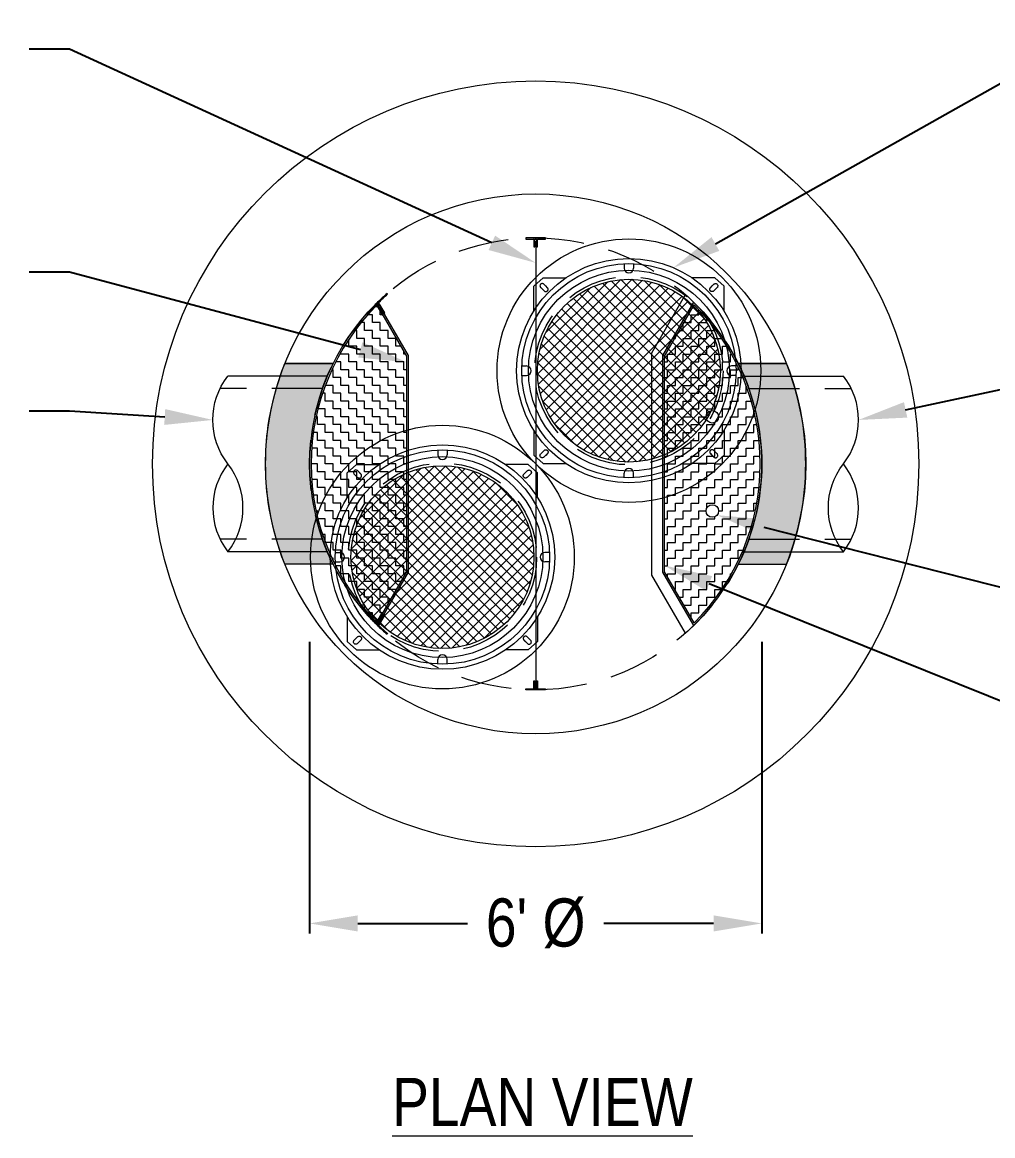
# Model space of a CAD drawing. Extents: x 0 to 216, y -5 to 280.
# Drawn here: x 82.7 to 130.6, y 174.2 to 229.2 of the extents above; entities that cross this region are included whole.
import ezdxf
from ezdxf import colors
from ezdxf.entities.mleader import LeaderData, LeaderLine
from ezdxf.math import Vec2, Vec3

# ---------------------------------------------------------------- set-up
doc = ezdxf.new("R2010")
doc.units = 0
doc.header["$LTSCALE"] = 10
doc.header["$MEASUREMENT"] = 0
doc.header["$PDMODE"] = 35
doc.linetypes.add('HIDDEN', pattern=[0.375, 0.25, -0.125])
doc.layers.get('Defpoints').update_dxf_attribs({"linetype": 'CONTINUOUS'})
for name, color, linetype, lineweight in [('CADdetails-1-ANNO', 41, 'CONTINUOUS', 5), ('CADdetails-2-HATCH', 8, 'CONTINUOUS', 5), ('CADdetails-3-FINE', 11, 'CONTINUOUS', 5), ('CADdetails-3-HIDDEN', 11, 'HIDDEN', 5), ('CADdetails-4-LIGHT', 3, 'CONTINUOUS', 13), ('CADdetails-5-MEDIUM', 4, 'CONTINUOUS', 18)]:
    doc.layers.add(name, color=color, linetype=linetype, lineweight=lineweight)
doc.styles.add('CADdetails-DIMENSIONS', font='ARIALN.TTF', dxfattribs={"height": 2.38})
doc.styles.add('CADdetails-NOTES', font='ARIALN.TTF', dxfattribs={"height": 2.38})
doc.dimstyles.new('CADdetails-DIM', dxfattribs={"dimtxt": 2.38, "dimasz": 2.38, "dimexe": 0.5, "dimexo": 1.5, "dimgap": 1, "dimtad": 1, "dimzin": 0, "dimdsep": 46, "dimtxsty": 'CADdetails-DIMENSIONS', "dimcen": 1, "dimclrd": 256, "dimclre": 256, "dimclrt": 256, "dimadec": 0, "dimazin": 0, "dimtfac": 1, "dimtofl": 0, "dimtmove": 0, "dimatfit": 3, "dimfxl": 1, "dimtolj": 1, "dimtzin": 0, "dimarcsym": 0})

# ---------------------------------------------------------------- blocks, each defined once
blk = doc.blocks.new('*D4')
at = {"layer": 'CADdetails-1-ANNO', "lineweight": -2, "transparency": 16777216}
for p, q in [((96.83630426285299, 198.6234232976586), (96.83630426285299, 184.213920681849)), ((119.1636957371476, 198.6234232976594), (119.1636957371476, 184.213920681849)), ((99.21630426285299, 184.713920681849), (104.6362346521149, 184.713920681849)), ((116.7836957371476, 184.713920681849), (111.3637653478857, 184.713920681849))]:
    blk.add_line(p, q, dxfattribs=at)
at = {"layer": 'CADdetails-1-ANNO', "transparency": 16777216}
for points in [[(99.21630426285299, 185.1105873485157), (99.21630426285299, 184.3172540151823), (96.83630426285299, 184.713920681849)], [(116.7836957371476, 185.1105873485157), (116.7836957371476, 184.3172540151823), (119.1636957371476, 184.713920681849)]]:
    blk.add_solid(points, dxfattribs=at)
at = {"layer": 'Defpoints', "color": 0, "transparency": 16777216}
for p in [(96.83630426285299, 200.1234232976586), (119.1636957371476, 200.1234232976594), (119.1636957371476, 184.713920681849)]:
    blk.add_point(p, dxfattribs=at)
at = {"layer": 'CADdetails-1-ANNO', "transparency": 16777216, "insert": (108.0000000000003, 184.713920681849), "char_height": 2.38, "attachment_point": 5, "style": 'CADdetails-DIMENSIONS'}
blk.add_mtext("\\A1;6' %%C", dxfattribs=at)

msp = doc.modelspace()

# ---------------------------------------------------------------- hatches: boundary and pattern name
at = {"layer": 'CADdetails-2-HATCH'}
h = msp.add_hatch(dxfattribs=at)
h.set_pattern_fill('ANSI37', color=256, scale=3.101026593651794)
h.set_pattern_definition([(45, (210.3363903571172, -182.5622793277757), (-0.2740946166263755, 0.2740946166263755), []), (135, (210.3363903571172, -182.5622793277757), (-0.2740946166263755, -0.2740946166263755), [])])
edge = h.paths.add_edge_path()
edge.add_arc((112.6047895593232, 212.0205721197979), 4.515869977005424, 0, 360)
h = msp.add_hatch(dxfattribs=at)
h.set_pattern_fill('ZIGZAG', color=256, scale=3.101026593651794, angle=90)
h.set_pattern_definition([(90, (96.83630426285356, 207.4157825604748), (-0.3876283242064743, 0.3876283242064743), [0.3876283242064743, -0.3876283242064743]), (180, (96.83630426285356, 207.8034108846812), (-0.3876283242064743, -0.3876283242064741), [0.3876283242064743, -0.3876283242064743])])
h.paths.add_polyline_path([(100.1531253928921, 199.5844528028665), (100.435617119622, 200.0737428262805), (101.6428954830138, 202.0872846257124), (101.6428954830138, 212.7442804952372), (100.4634401498796, 214.7871570574837, 0.001481579942216946), (100.435617119622, 214.757822294669), (100.1531253928921, 215.2471123180831, 0.4136328778711291)])
h = msp.add_hatch(dxfattribs=at)
h.set_pattern_fill('ZIGZAG', color=256, scale=3.101026593651794)
h.set_pattern_definition([(0, (119.1636957371464, 207.4157825604748), (0.3876283242064743, 0.3876283242064743), [0.3876283242064743, -0.3876283242064743]), (90, (119.5513240613528, 207.4157825604748), (-0.3876283242064741, 0.3876283242064743), [0.3876283242064743, -0.3876283242064743])])
h.paths.add_polyline_path([(115.8184812550712, 215.2754592545999), (114.3571045169862, 212.7442804952372), (114.3571045169862, 202.0872846257124), (115.8184812550712, 199.5561058663496, 0.4157535919608977)])
h.paths.add_polyline_path([(117.0317399540108, 209.7415525057136, -1), (116.4115346352804, 209.7415525057136, -1)], flags=16)
h.paths.add_polyline_path([(117.0317399540108, 205.0900126152359, -1), (116.4115346352804, 205.0900126152359, -1)], flags=16)
h = msp.add_hatch(color=256, dxfattribs=at)
h.dxf.hatch_style = 1
edge = h.paths.add_edge_path()
edge.add_arc((108.0000000000001, 207.4157825604748), 13.33441435270272, 158.1552425142367, 201.8447574857633, ccw=False)
edge.add_line((95.62305735097914, 212.3774251103176), (97.99948972706045, 212.3774251103176))
edge.add_arc((108.0000000000001, 207.4157825604748), 11.16369573714648, 153.612200038757, 206.387799961243)
edge.add_line((97.99948972706045, 202.4541400106319), (95.62305735097914, 202.4541400106319))
h = msp.add_hatch(color=256, dxfattribs=at)
h.dxf.hatch_style = 1
edge = h.paths.add_edge_path()
edge.add_arc((107.9999999999999, 207.4157825604748), 13.33441435270272, 338.1552425142367, 381.8447574857633)
edge.add_line((120.3769426490209, 212.3774251103176), (118.0005102729396, 212.3774251103176))
edge.add_arc((107.9999999999999, 207.4157825604748), 11.16369573714648, -26.387799961242877, 26.38779996124299, ccw=False)
edge.add_line((118.0005102729396, 202.4541400106319), (120.3769426490209, 202.4541400106319))
h = msp.add_hatch(dxfattribs=at)
h.set_pattern_fill('ANSI37', color=256, scale=3.101026593651794)
h.set_pattern_definition([(45, (201.126811238471, -191.7718584464219), (-0.2740946166263755, 0.2740946166263755), []), (135, (201.126811238471, -191.7718584464219), (-0.2740946166263755, -0.2740946166263755), [])])
edge = h.paths.add_edge_path()
edge.add_arc((103.3952104406769, 202.8109930011516), 4.515869977005424, 0, 360)
at = {"layer": 'CADdetails-3-FINE'}
h = msp.add_hatch(color=256, dxfattribs=at)
h.dxf.hatch_style = 1
h.paths.add_polyline_path([(107.9030929189483, 218.5213340489902), (107.9030929189483, 218.1337057247838), (107.9612371675794, 218.1337057247838), (107.9612371675794, 218.5213340489902), (108.0387628324207, 218.5213340489902), (108.0387628324207, 218.1337057247838), (108.0969070810517, 218.1337057247838), (108.0969070810517, 218.5213340489902), (108.484535405258, 218.5213340489902), (108.484535405258, 218.5794782976212), (107.5154645947418, 218.5794782976212), (107.5154645947418, 218.5213340489902)])
h = msp.add_hatch(color=256, dxfattribs=at)
h.dxf.hatch_style = 1
h.paths.add_polyline_path([(107.9030929189483, 196.3102310719593), (107.9030929189483, 196.6978593961658), (107.9612371675794, 196.6978593961658), (107.9612371675794, 196.3102310719593), (108.0387628324207, 196.3102310719593), (108.0387628324207, 196.6978593961658), (108.0969070810517, 196.6978593961658), (108.0969070810517, 196.3102310719593), (108.484535405258, 196.3102310719593), (108.484535405258, 196.2520868233283), (107.5154645947418, 196.2520868233283), (107.5154645947418, 196.3102310719593)])

# ---------------------------------------------------------------- linework, layer by layer
for p, q in [((100.6854850842873, 215.7980259166694), (100.6657349207131, 215.8322342034378)), ((100.6854850842873, 215.7980259166694), (100.6657349207131, 215.8322342034378)), ((100.1330574621265, 215.2818709937718), (100.435617119622, 214.757822294669)), ((100.1330574621265, 215.2818709937718), (100.435617119622, 214.757822294669)), ((100.4634401498796, 214.7871570574837), (100.1414263869905, 215.3449012555439)), ((100.4634401498796, 214.7871570574837), (100.1414263869905, 215.3449012555439)), ((100.1985130684524, 215.4010755524992), (100.5195338049308, 214.8450513266355)), ((100.1985130684524, 215.4010755524992), (100.5195338049308, 214.8450513266355)), ((100.5477288300766, 214.8737417754033), (100.2471556150369, 215.3943498552464)), ((100.5477288300766, 214.8737417754033), (100.2471556150369, 215.3943498552464)), ((99.6683907996113, 214.8462866243711), (99.68880521558629, 214.8109278186956)), ((99.6683907996113, 214.8462866243711), (99.68880521558629, 214.8109278186956)), ((99.6683907996113, 199.9852784965785), (99.68880521558629, 200.020637302254)), ((99.6683907996113, 199.9852784965785), (99.68880521558629, 200.020637302254)), ((100.1330574621265, 199.5496941271778), (100.435617119622, 200.0737428262805)), ((100.1330574621265, 199.5496941271778), (100.435617119622, 200.0737428262805)), ((100.4634401498796, 200.0444080634659), (100.1414263869905, 199.4866638654057)), ((100.4634401498796, 200.0444080634659), (100.1414263869905, 199.4866638654057)), ((100.1985130684524, 199.4304895684504), (100.5195338049308, 199.9865137943141)), ((100.1985130684524, 199.4304895684504), (100.5195338049308, 199.9865137943141)), ((100.5477288300766, 199.9578233455463), (100.2471556150369, 199.4372152657032)), ((100.5477288300766, 199.9578233455463), (100.2471556150369, 199.4372152657032)), ((100.6854850842873, 199.0335392042801), (100.6657349207131, 198.9993309175117)), ((100.6854850842873, 199.0335392042801), (100.6657349207131, 198.9993309175117))]:
    msp.add_line(p, q, dxfattribs=at)
for points in [[(107.9030929189483, 218.5213340489902), (107.9030929189483, 218.1337057247838), (107.9612371675794, 218.1337057247838), (107.9612371675794, 218.5213340489902), (108.0387628324207, 218.5213340489902), (108.0387628324207, 218.1337057247838), (108.0969070810517, 218.1337057247838), (108.0969070810517, 218.5213340489902), (108.484535405258, 218.5213340489902), (108.484535405258, 218.5794782976212), (107.5154645947418, 218.5794782976212), (107.5154645947418, 218.5213340489902)], [(107.9030929189483, 196.3102310719593), (107.9030929189483, 196.6978593961658), (107.9612371675794, 196.6978593961658), (107.9612371675794, 196.3102310719593), (108.0387628324207, 196.3102310719593), (108.0387628324207, 196.6978593961658), (108.0969070810517, 196.6978593961658), (108.0969070810517, 196.3102310719593), (108.484535405258, 196.3102310719593), (108.484535405258, 196.2520868233283), (107.5154645947418, 196.2520868233283), (107.5154645947418, 196.3102310719593)]]:
    msp.add_lwpolyline(points, close=True, dxfattribs=at)
for centre, radius, start, end in [((108.0000000000002, 207.4157825604741), 11.16369573714713, 131.0695483693595, 134.3329332689748), ((108.0000000000002, 207.4157825604741), 11.16369573714713, 131.0695483693595, 134.3329332689748), ((108.0000000000001, 207.4157825604749), 11.1249329047258, 131.1086079965164, 134.1779451905388), ((108.0000000000001, 207.4157825604749), 11.1249329047258, 131.1086079965164, 134.1779451905388), ((108, 207.4157825604745), 11.16369573714669, 134.7439835735268, 138.2719841215473), ((108, 207.4157825604745), 11.16369573714669, 134.7439835735268, 138.2719841215473), ((108.0000000000001, 207.4157825604749), 11.12493290472583, 135.003110436095, 138.3379119639344), ((108.0000000000001, 207.4157825604749), 11.12493290472583, 135.003110436095, 138.3379119639344), ((105.3994300181691, 210.0776756483142), 6.822258506035162, 136.3452524497537, 136.684805312105), ((105.3994300181691, 210.0776756483142), 6.822258506035162, 136.3452524497537, 136.684805312105), ((105.399504356153, 210.0775468911505), 6.822258506034959, 135.3300695208837, 135.6678993103635), ((105.399504356153, 210.0775468911505), 6.822258506034959, 135.3300695208837, 135.6678993103635), ((108, 207.4157825604751), 11.16369573714669, 221.7280158784527, 225.2560164264732), ((108, 207.4157825604751), 11.16369573714669, 221.7280158784527, 225.2560164264732), ((108.0000000000001, 207.4157825604747), 11.12493290472583, 221.6620880360646, 224.996889563905), ((108.0000000000001, 207.4157825604747), 11.12493290472583, 221.6620880360646, 224.996889563905), ((105.3994300181691, 204.7538894726354), 6.822258506035162, 223.315194687895, 223.6547475502462), ((105.3994300181691, 204.7538894726354), 6.822258506035162, 223.315194687895, 223.6547475502462), ((105.399504356153, 204.7540182297991), 6.822258506034959, 224.3321006896363, 224.6699304791163), ((105.399504356153, 204.7540182297991), 6.822258506034959, 224.3321006896363, 224.6699304791163), ((108.0000000000002, 207.4157825604755), 11.16369573714713, 225.6670667310252, 228.9304516306405), ((108.0000000000002, 207.4157825604755), 11.16369573714713, 225.6670667310252, 228.9304516306405), ((108.0000000000001, 207.4157825604747), 11.1249329047258, 225.8220548094612, 228.8913920034837), ((108.0000000000001, 207.4157825604747), 11.1249329047258, 225.8220548094612, 228.8913920034837)]:
    msp.add_arc(centre, radius, start, end, dxfattribs=at)
at = {"layer": 'CADdetails-3-HIDDEN'}
for p, q in [((97.99948972706045, 212.3774251103176), (95.62305735097914, 212.3774251103176)), ((118.0005102729396, 212.3774251103176), (120.3769426490209, 212.3774251103176)), ((97.4747667215471, 211.1370144728569), (92.41860117224303, 211.1370144728569)), ((118.5252332784527, 211.1370144728569), (123.581398827757, 211.1370144728569)), ((97.4747667215471, 203.6945506480926), (92.41860117224303, 203.6945506480926)), ((118.5252332784527, 203.6945506480926), (123.581398827757, 203.6945506480926)), ((97.99948972706045, 202.4541400106319), (95.62305735097914, 202.4541400106319)), ((118.0005102729396, 202.4541400106319), (120.3769426490209, 202.4541400106319))]:
    msp.add_line(p, q, dxfattribs=at)
for centre, radius in [((108, 207.4157825604748), 11.16369573714646), ((112.6047895593232, 212.0205721197979), 4.651539731815875), ((103.3952104406769, 202.8109930011516), 4.651539731815875)]:
    msp.add_circle(centre, radius, dxfattribs=at)
at = {"layer": 'CADdetails-4-LIGHT'}
for p, q in [((108, 218.4244269679386), (108.0000000000017, 196.4071381530109)), ((112.3722123498923, 217.3065846265696), (112.3722123498923, 217.0791216857963)), ((112.8373663389401, 217.3065846265696), (112.8373663389401, 217.0791216857963)), ((113.7368991982557, 212.9104640095325), (115.393678108334, 215.7800892586968)), ((114.2795788521449, 212.7650534345241), (115.8014869315476, 215.4010755524992)), ((114.3571045169862, 212.7442804952372), (115.8184812550712, 215.2754592545999)), ((114.3571045169862, 212.7442804952372), (115.8184812550712, 215.2754592545999)), ((113.7368991982557, 201.921101111417), (113.7368991982557, 212.9104640095325)), ((114.2795788521449, 202.0665116864254), (114.2795788521449, 212.7650534345241)), ((114.3571045169862, 202.0872846257124), (114.3571045169862, 212.7442804952372)), ((114.3571045169862, 202.0872846257124), (114.3571045169862, 212.7442804952372)), ((107.3187771376662, 212.2531491143218), (107.5462400784394, 212.2531491143218)), ((107.3187771376662, 211.787995125274), (107.5462400784394, 211.787995125274)), ((117.8908021309909, 212.2531491143218), (117.6633391902176, 212.2531491143218)), ((117.8908021309909, 211.787995125274), (117.6633391902176, 211.787995125274)), ((97.71505832394314, 211.7572197915873), (92.8049696911063, 211.7572197915873)), ((118.284941676057, 211.7572197915873), (123.1950303088937, 211.7572197915873)), ((103.1626332312461, 208.0970055079234), (103.1626332312461, 207.8695425671501)), ((103.627787220294, 208.0970055079234), (103.627787220294, 207.8695425671501)), ((112.3722123498923, 206.7345596332448), (112.3722123498923, 206.9620225740181)), ((112.8373663389401, 206.7345596332448), (112.8373663389401, 206.9620225740181)), ((97.71505832394314, 203.0743453293622), (92.8049696911063, 203.0743453293622)), ((98.10919801901991, 203.0435699956756), (98.33666095979322, 203.0435699956756)), ((108.6812230123447, 203.0435699956756), (108.4537600715713, 203.0435699956756)), ((118.284941676057, 203.0743453293622), (123.1950303088937, 203.0743453293622)), ((98.10919801901991, 202.5784160066278), (98.33666095979322, 202.5784160066278)), ((108.6812230123447, 202.5784160066278), (108.4537600715713, 202.5784160066278)), ((115.3936781083343, 199.0514758622527), (113.7368991982557, 201.921101111417)), ((115.8014869315476, 199.4304895684504), (114.2795788521449, 202.0665116864254)), ((115.8184812550712, 199.5561058663496), (114.3571045169862, 202.0872846257124)), ((115.8184812550712, 199.5561058663496), (114.3571045169862, 202.0872846257124)), ((103.1626332312461, 197.5249805145986), (103.1626332312461, 197.7524434553719)), ((103.627787220294, 197.5249805145986), (103.627787220294, 197.7524434553719))]:
    msp.add_line(p, q, dxfattribs=at)
at = {"layer": 'CADdetails-4-LIGHT', "flags": 128}
for points in [[(108.573136496624, 216.1310196405173), (108.4101560414279, 216.290616705953), (108.3912965702616, 216.3055893785781), (108.3696578286541, 216.3163853608194), (108.3446544885339, 216.322694104158), (108.3289290656285, 216.3237640508995), (108.3049008093782, 216.3212502925393), (108.2850006459092, 216.3151323719631), (108.2662756111042, 216.3054066655495), (108.2459801125646, 216.2888947286879), (108.2287732763458, 216.2663803434044), (108.217906258959, 216.2416131032489), (108.2128327676174, 216.2076677528891), (108.2142769425706, 216.1894128606656), (108.224056115898, 216.1578680056343), (108.2373131460894, 216.1363594525387), (108.2477020898297, 216.1247187998242), (108.4167193750108, 215.9592102258658), (108.4295154303093, 215.9483745344973), (108.4496982267088, 215.9365633980831), (108.4708661754975, 215.9292653592724), (108.4855446148287, 215.9267271757568), (108.4979463508097, 215.9260628809193), (108.5124399627161, 215.9269711343003), (108.5281442000816, 215.9300590437331), (108.5430329951763, 215.9351753254209), (108.55638526542, 215.9418434589703), (108.5740057911152, 215.9544476520234), (108.5868206164868, 215.9674616869227), (108.5980650441063, 215.9833833534204), (108.6056285363711, 215.9987668141114), (108.6109598402977, 216.0155828434884), (108.6133355595117, 216.0293653942316), (108.6140426488205, 216.0421591789296), (108.6129891515471, 216.0577638067775), (108.6108106833093, 216.0693619887333), (108.6076149171143, 216.0802532201502), (108.6014578837888, 216.0947302066179), (108.5916041367958, 216.1107636214689), (108.5843351782927, 216.1197176787731), (108.4983221735789, 216.2042808570003)], [(116.6364424720114, 216.1310196405173), (116.7994229272075, 216.290616705953), (116.8182823983738, 216.3055893785781), (116.8399211399814, 216.3163853608194), (116.8649244801014, 216.322694104158), (116.8806499030064, 216.3237640508995), (116.9046781592571, 216.3212502925393), (116.9245783227262, 216.3151323719631), (116.9433033575311, 216.3054066655495), (116.9635988560707, 216.2888947286879), (116.980805692289, 216.2663803434044), (116.9916727096764, 216.2416131032489), (116.9967462010178, 216.2076677528891), (116.9953020260648, 216.1894128606656), (116.9855228527375, 216.1578680056343), (116.9722658225454, 216.1363594525387), (116.9618768788057, 216.1247187998242), (116.7928595936245, 215.9592102258658), (116.7800635383261, 215.9483745344973), (116.7598807419266, 215.9365633980831), (116.7387127931378, 215.9292653592724), (116.7240343538066, 215.9267271757568), (116.7116326178258, 215.9260628809193), (116.6971390059192, 215.9269711343003), (116.6814347685539, 215.9300590437331), (116.6665459734592, 215.9351753254209), (116.6531937032154, 215.9418434589703), (116.6355731775202, 215.9544476520234), (116.6227583521485, 215.9674616869227), (116.6115139245285, 215.9833833534204), (116.6039504322642, 215.9987668141114), (116.5986191283371, 216.0155828434884), (116.5962434091232, 216.0293653942316), (116.5955363198149, 216.0421591789296), (116.5965898170881, 216.0577638067775), (116.5987682853255, 216.0693619887333), (116.601964051521, 216.0802532201502), (116.6081210848465, 216.0947302066179), (116.6179748318397, 216.1107636214689), (116.6252437903426, 216.1197176787731), (116.7112567950566, 216.2042808570003)], [(108.573136496624, 207.9101243192743), (108.4101560414279, 207.7505272538386), (108.3912965702616, 207.7355545812135), (108.3696578286541, 207.7247585989722), (108.3446544885339, 207.7184498556337), (108.3289290656285, 207.7173799088921), (108.3049008093782, 207.7198936672523), (108.2850006459092, 207.7260115878286), (108.2662756111042, 207.7357372942433), (108.2459801125646, 207.7522492311037), (108.2287732763458, 207.7747636163872), (108.217906258959, 207.7995308565427), (108.2128327676174, 207.8334762069036), (108.2142769425706, 207.8517310991272), (108.224056115898, 207.8832759541584), (108.2373131460894, 207.9047845072541), (108.2477020898297, 207.9164251599674), (108.4167193750108, 208.0819337339258), (108.4295154303093, 208.0927694252944), (108.4496982267088, 208.1045805617085), (108.4708661754975, 208.1118786005192), (108.4855446148287, 208.1144167840349), (108.4979463508097, 208.1150810788723), (108.5124399627161, 208.1141728254925), (108.5281442000816, 208.1110849160585), (108.5430329951763, 208.1059686343707), (108.55638526542, 208.0993005008214), (108.5740057911152, 208.0866963077682), (108.5868206164868, 208.073682272869), (108.5980650441063, 208.0577606063712), (108.6056285363711, 208.0423771456802), (108.6109598402977, 208.0255611163033), (108.6133355595117, 208.01177856556), (108.6140426488205, 207.998984780862), (108.6129891515471, 207.9833801530141), (108.6108106833093, 207.9717819710583), (108.6076149171143, 207.9608907396414), (108.6014578837888, 207.9464137531738), (108.5916041367958, 207.9303803383227), (108.5843351782927, 207.9214262810185), (108.4983221735789, 207.8368631027924)], [(116.6364424720114, 207.9101243192743), (116.7994229272075, 207.7505272538386), (116.8182823983738, 207.7355545812135), (116.8399211399814, 207.7247585989722), (116.8649244801014, 207.7184498556337), (116.8806499030064, 207.7173799088921), (116.9046781592571, 207.7198936672523), (116.9245783227262, 207.7260115878286), (116.9433033575311, 207.7357372942433), (116.9635988560707, 207.7522492311037), (116.980805692289, 207.7747636163872), (116.9916727096764, 207.7995308565427), (116.9967462010178, 207.8334762069036), (116.9953020260648, 207.8517310991272), (116.9855228527375, 207.8832759541584), (116.9722658225454, 207.9047845072541), (116.9618768788057, 207.9164251599674), (116.7928595936245, 208.0819337339258), (116.7800635383261, 208.0927694252944), (116.7598807419266, 208.1045805617085), (116.7387127931378, 208.1118786005192), (116.7240343538066, 208.1144167840349), (116.7116326178258, 208.1150810788723), (116.6971390059192, 208.1141728254925), (116.6814347685539, 208.1110849160585), (116.6665459734592, 208.1059686343707), (116.6531937032154, 208.0993005008214), (116.6355731775202, 208.0866963077682), (116.6227583521485, 208.073682272869), (116.6115139245285, 208.0577606063712), (116.6039504322642, 208.0423771456802), (116.5986191283371, 208.0255611163033), (116.5962434091232, 208.01177856556), (116.5955363198149, 207.998984780862), (116.5965898170881, 207.9833801530141), (116.5987682853255, 207.9717819710583), (116.601964051521, 207.9608907396414), (116.6081210848465, 207.9464137531738), (116.6179748318397, 207.9303803383227), (116.6252437903426, 207.9214262810185), (116.7112567950566, 207.8368631027924)], [(99.36355737797783, 206.9214405218711), (99.20057692278158, 207.0810375873068), (99.18171745161533, 207.0960102599319), (99.16007871000795, 207.1068062421732), (99.13507536988766, 207.1131149855117), (99.1193499469822, 207.1141849322533), (99.09532169073202, 207.1116711738931), (99.07542152726296, 207.1055532533168), (99.05669649245795, 207.0958275469033), (99.03640099391839, 207.0793156100417), (99.01919415769964, 207.0568012247582), (99.00832714031276, 207.0320339846027), (99.00325364897128, 206.9980886342429), (99.0046978239244, 206.9798337420194), (99.01447699725156, 206.9482888869881), (99.02773402744322, 206.9267803338925), (99.0381229711835, 206.9151396811779), (99.2071402563646, 206.7496311072196), (99.21993631166299, 206.738795415851), (99.24011910806246, 206.7269842794369), (99.2612870568513, 206.7196862406262), (99.2759654961825, 206.7171480571106), (99.28836723216341, 206.7164837622731), (99.30286084406987, 206.7173920156541), (99.31856508143528, 206.7204799250869), (99.33345387653003, 206.7255962067747), (99.3468061467737, 206.732264340324), (99.364426672469, 206.7448685333771), (99.3772414978406, 206.7578825682764), (99.38848592546003, 206.7738042347742), (99.39604941772484, 206.7891876954652), (99.40138072165144, 206.8060037248421), (99.40375644086544, 206.8197862755854), (99.40446353017433, 206.8325800602834), (99.40341003290098, 206.8481846881313), (99.40123156466314, 206.8597828700871), (99.39803579846819, 206.870674101504), (99.39187876514268, 206.8851510879717), (99.38202501814965, 206.9011845028227), (99.37475605964653, 206.9101385601269), (99.28874305493264, 206.9947017383541)], [(107.4268633533651, 206.9214405218711), (107.5898438085613, 207.0810375873068), (107.6087032797276, 207.0960102599319), (107.6303420213351, 207.1068062421732), (107.6553453614553, 207.1131149855117), (107.67107078436, 207.1141849322533), (107.6950990406109, 207.1116711738931), (107.71499920408, 207.1055532533168), (107.733724238885, 207.0958275469033), (107.7540197374245, 207.0793156100417), (107.7712265736428, 207.0568012247582), (107.7820935910302, 207.0320339846027), (107.7871670823716, 206.9980886342429), (107.7857229074185, 206.9798337420194), (107.7759437340914, 206.9482888869881), (107.7626867038992, 206.9267803338925), (107.7522977601594, 206.9151396811779), (107.5832804749783, 206.7496311072196), (107.5704844196799, 206.738795415851), (107.5503016232805, 206.7269842794369), (107.5291336744916, 206.7196862406262), (107.5144552351604, 206.7171480571106), (107.5020534991796, 206.7164837622731), (107.4875598872731, 206.7173920156541), (107.4718556499076, 206.7204799250869), (107.456966854813, 206.7255962067747), (107.4436145845692, 206.732264340324), (107.4259940588739, 206.7448685333771), (107.4131792335023, 206.7578825682764), (107.4019348058822, 206.7738042347742), (107.3943713136181, 206.7891876954652), (107.3890400096908, 206.8060037248421), (107.3866642904769, 206.8197862755854), (107.3859572011687, 206.8325800602834), (107.3870106984419, 206.8481846881313), (107.3891891666792, 206.8597828700871), (107.3923849328747, 206.870674101504), (107.3985419662002, 206.8851510879717), (107.4083957131934, 206.9011845028227), (107.4156646716964, 206.9101385601269), (107.5016776764103, 206.9947017383541)], [(99.36355737797783, 198.7005452006281), (99.20057692278158, 198.5409481351924), (99.18171745161533, 198.5259754625673), (99.16007871000795, 198.515179480326), (99.13507536988766, 198.5088707369875), (99.1193499469822, 198.5078007902459), (99.09532169073202, 198.5103145486061), (99.07542152726296, 198.5164324691823), (99.05669649245795, 198.5261581755971), (99.03640099391839, 198.5426701124575), (99.01919415769964, 198.565184497741), (99.00832714031276, 198.5899517378965), (99.00325364897128, 198.6238970882574), (99.0046978239244, 198.6421519804809), (99.01447699725156, 198.6736968355122), (99.02773402744322, 198.6952053886079), (99.0381229711835, 198.7068460413212), (99.2071402563646, 198.8723546152796), (99.21993631166299, 198.8831903066481), (99.24011910806246, 198.8950014430623), (99.2612870568513, 198.9022994818729), (99.2759654961825, 198.9048376653886), (99.28836723216341, 198.9055019602261), (99.30286084406987, 198.9045937068463), (99.31856508143528, 198.9015057974123), (99.33345387653003, 198.8963895157245), (99.3468061467737, 198.8897213821751), (99.364426672469, 198.877117189122), (99.3772414978406, 198.8641031542227), (99.38848592546003, 198.848181487725), (99.39604941772484, 198.832798027034), (99.40138072165144, 198.815981997657), (99.40375644086544, 198.8021994469138), (99.40446353017433, 198.7894056622158), (99.40341003290098, 198.7738010343679), (99.40123156466314, 198.7622028524121), (99.39803579846819, 198.7513116209952), (99.39187876514268, 198.7368346345276), (99.38202501814965, 198.7208012196764), (99.37475605964653, 198.7118471623723), (99.28874305493264, 198.6272839841462)], [(107.4268633533651, 198.7005452006281), (107.5898438085613, 198.5409481351924), (107.6087032797276, 198.5259754625673), (107.6303420213351, 198.515179480326), (107.6553453614553, 198.5088707369875), (107.67107078436, 198.5078007902459), (107.6950990406109, 198.5103145486061), (107.71499920408, 198.5164324691823), (107.733724238885, 198.5261581755971), (107.7540197374245, 198.5426701124575), (107.7712265736428, 198.565184497741), (107.7820935910302, 198.5899517378965), (107.7871670823716, 198.6238970882574), (107.7857229074185, 198.6421519804809), (107.7759437340914, 198.6736968355122), (107.7626867038992, 198.6952053886079), (107.7522977601594, 198.7068460413212), (107.5832804749783, 198.8723546152796), (107.5704844196799, 198.8831903066481), (107.5503016232805, 198.8950014430623), (107.5291336744916, 198.9022994818729), (107.5144552351604, 198.9048376653886), (107.5020534991796, 198.9055019602261), (107.4875598872731, 198.9045937068463), (107.4718556499076, 198.9015057974123), (107.456966854813, 198.8963895157245), (107.4436145845692, 198.8897213821751), (107.4259940588739, 198.877117189122), (107.4131792335023, 198.8641031542227), (107.4019348058822, 198.848181487725), (107.3943713136181, 198.832798027034), (107.3890400096908, 198.815981997657), (107.3866642904769, 198.8021994469138), (107.3859572011687, 198.7894056622158), (107.3870106984419, 198.7738010343679), (107.3891891666792, 198.7622028524121), (107.3923849328747, 198.7513116209952), (107.3985419662002, 198.7368346345276), (107.4083957131934, 198.7208012196764), (107.4156646716964, 198.7118471623723), (107.5016776764103, 198.6272839841462)]]:
    msp.add_lwpolyline(points, dxfattribs=at)
at = {"layer": 'CADdetails-4-LIGHT'}
for points in [[(100.5195338049308, 214.8450513266355, -0.001474061602083141), (100.5477288300766, 214.8737417754033), (100.2471556150369, 215.3943498552464, -0.0133933107203923), (100.6854850842873, 215.7980259166694), (100.6657349207131, 215.8322342034378, 0.01424016524862578), (100.1985130684524, 215.4010755524992)], [(100.5195338049308, 214.8450513266355, -0.001474061602083141), (100.5477288300766, 214.8737417754033), (100.2471556150369, 215.3943498552464, -0.0133933107203923), (100.6854850842873, 215.7980259166694), (100.6657349207131, 215.8322342034378, 0.01424016524862578), (100.1985130684524, 215.4010755524992)], [(101.7204211478551, 212.7650534345241), (100.1985130684524, 215.4010755524992, 0.4210501491876379), (100.1985130684524, 199.4304895684504), (101.7204211478551, 202.0665116864254)], [(101.7204211478551, 212.7650534345241), (100.1985130684524, 215.4010755524992, 0.4210501491876379), (100.1985130684524, 199.4304895684504), (101.7204211478551, 202.0665116864254)], [(101.7204211478551, 212.7650534345241), (100.1985130684524, 215.4010755524992, 0.4210501491876379), (100.1985130684524, 199.4304895684504), (101.7204211478551, 202.0665116864254)], [(101.7204211478551, 212.7650534345241), (100.1985130684524, 215.4010755524992, 0.4210501491876379), (100.1985130684524, 199.4304895684504), (101.7204211478551, 202.0665116864254)], [(100.1815187449287, 215.2754592545999, 0.4157535919608983), (100.1815187449287, 199.5561058663496), (101.6428954830138, 202.0872846257124), (101.6428954830138, 212.7442804952372)], [(100.1815187449287, 215.2754592545999, 0.4157535919608983), (100.1815187449287, 199.5561058663496), (101.6428954830138, 202.0872846257124), (101.6428954830138, 212.7442804952372)], [(100.1815187449287, 215.2754592545999, 0.4157535919608983), (100.1815187449287, 199.5561058663496), (101.6428954830138, 202.0872846257124), (101.6428954830138, 212.7442804952372)], [(100.1815187449287, 215.2754592545999, 0.4157535919608983), (100.1815187449287, 199.5561058663496), (101.6428954830138, 202.0872846257124), (101.6428954830138, 212.7442804952372)], [(100.435617119622, 214.757822294669, -0.001481579942216336), (100.4634401498796, 214.7871570574837), (100.1414263869905, 215.3449012555439, 0.01539502246212044), (99.6683907996113, 214.8462866243711), (99.68880521558629, 214.8109278186956, -0.01455184365730939), (100.1330574621265, 215.2818709937718)], [(100.435617119622, 214.757822294669, -0.001481579942216336), (100.4634401498796, 214.7871570574837), (100.1414263869905, 215.3449012555439, 0.01539502246212044), (99.6683907996113, 214.8462866243711), (99.68880521558629, 214.8109278186956, -0.01455184365730939), (100.1330574621265, 215.2818709937718)], [(100.435617119622, 200.0737428262805, 0.001481579942216336), (100.4634401498796, 200.0444080634659), (100.1414263869905, 199.4866638654057, -0.01539502246212044), (99.6683907996113, 199.9852784965785), (99.68880521558629, 200.020637302254, 0.01455184365730939), (100.1330574621265, 199.5496941271778)], [(100.435617119622, 200.0737428262805, 0.001481579942216336), (100.4634401498796, 200.0444080634659), (100.1414263869905, 199.4866638654057, -0.01539502246212044), (99.6683907996113, 199.9852784965785), (99.68880521558629, 200.020637302254, 0.01455184365730939), (100.1330574621265, 199.5496941271778)], [(100.5195338049308, 199.9865137943141, 0.001474061602083141), (100.5477288300766, 199.9578233455463), (100.2471556150369, 199.4372152657032, 0.0133933107203923), (100.6854850842873, 199.0335392042801), (100.6657349207131, 198.9993309175117, -0.01424016524862578), (100.1985130684524, 199.4304895684504)], [(100.5195338049308, 199.9865137943141, 0.001474061602083141), (100.5477288300766, 199.9578233455463), (100.2471556150369, 199.4372152657032, 0.0133933107203923), (100.6854850842873, 199.0335392042801), (100.6657349207131, 198.9993309175117, -0.01424016524862578), (100.1985130684524, 199.4304895684504)]]:
    msp.add_lwpolyline(points, format="xyb", close=True, dxfattribs=at)
for points in [[(92.8049696911063, 203.0743453293622, 0.3428571428571338), (92.8049696911063, 207.4157825604747, -0.3428571428571341), (92.8049696911063, 211.7572197915873)], [(123.1950303088937, 203.0743453293622, -0.3428571428571338), (123.1950303088937, 207.4157825604747, 0.3428571428571341), (123.1950303088937, 211.7572197915873)]]:
    msp.add_lwpolyline(points, format="xyb", dxfattribs=at)
for centre, radius in [((112.6047895593232, 212.0205721197979), 6.512155846668767), ((112.6047895593232, 212.0205721197979), 5.291126625418372), ((112.6047895593232, 212.0205721197979), 4.515869977005424), ((116.7216372946456, 209.7415525057136), 0.3101026593651794), ((116.7216372946456, 209.7415525057136), 0.3101026593651794), ((103.3952104406769, 202.8109930011516), 6.512155846668767), ((103.3952104406769, 202.8109930011516), 5.291126625418372), ((103.3952104406769, 202.8109930011516), 4.515869977005424), ((116.7216372946456, 205.0900126152359), 0.3101026593651794), ((116.7216372946456, 205.0900126152359), 0.3101026593651794)]:
    msp.add_circle(centre, radius, dxfattribs=at)
for centre, radius, start, end in [((112.6047893444162, 217.0791216857963), 0.2325769945238845, 180, 0), ((108, 207.4157825604748), 11.16369573714645, 311.4752632386619, 48.52473676133818), ((107.9999999999999, 207.4157825604748), 11.08617007230517, 314.8494517424423, 45.1505482575577), ((107.5462400784394, 212.0205721197979), 0.2325769945238845, 270, 90), ((117.6633391902176, 212.0205721197979), 0.2325769945238845, 90, 270), ((95.59847781422093, 205.2450639449185), 3.537754505591161, 142.1507111678995, 217.8492888321005), ((103.39521022577, 207.8695425671501), 0.2325769945238845, 180, 0), ((120.4015221857791, 205.2450639449185), 3.537754505591161, 322.1507111678994, 37.84928883210056), ((112.6047893444162, 206.9620225740181), 0.2325769945238845, 0, 180), ((98.33666095979322, 202.8109930011516), 0.2325769945238845, 270, 90), ((108.4537600715713, 202.8109930011516), 0.2325769945238845, 90, 270), ((103.39521022577, 197.7524434553719), 0.2325769945238845, 0, 180)]:
    msp.add_arc(centre, radius, start, end, dxfattribs=at)
at = {"layer": 'CADdetails-5-MEDIUM'}
for p, q in [((108.3708493318294, 216.601728301706), (107.9030640264737, 216.1895814825754)), ((116.8387296368054, 216.601728301706), (117.3065149421617, 216.1895814825754)), ((99.16127021318323, 207.3921491830598), (98.69348490782738, 206.9800023639291)), ((107.6291505181591, 207.3921491830598), (108.0969358235155, 206.9800023639291)), ((108.3708493318294, 207.4394156580868), (107.9030640264737, 207.8515624772163)), ((116.8387296368054, 207.4394156580868), (117.3065149421617, 207.8515624772163)), ((99.16127021318323, 198.2298365394406), (98.69348490782738, 198.64198335857)), ((107.6291505181591, 198.2298365394406), (108.0969358235155, 198.64198335857))]:
    msp.add_line(p, q, dxfattribs=at)
at = {"layer": 'CADdetails-5-MEDIUM', "flags": 128}
for points in [[(107.9030640264737, 214.9564823050051), (107.9030640264737, 216.1895814825754)], [(108.3708493318294, 216.601728301706), (109.4840846804053, 216.601728301706)], [(116.8387296368054, 216.601728301706), (115.7254942882302, 216.601728301706)], [(117.3065149421617, 214.9564823050051), (117.3065149421617, 216.1895814825754)], [(107.9030640264737, 209.0846616547876), (107.9030640264737, 207.8515624772163)], [(117.3065149421617, 209.0846616547876), (117.3065149421617, 207.8515624772163)], [(99.16127021318323, 207.3921491830598), (100.274505561759, 207.3921491830598)], [(107.6291505181591, 207.3921491830598), (106.5159151695839, 207.3921491830598)], [(108.3708493318294, 207.4394156580868), (109.4840846804053, 207.4394156580868)], [(116.8387296368054, 207.4394156580868), (115.7254942882302, 207.4394156580868)], [(98.69348490782738, 205.7469031863589), (98.69348490782738, 206.9800023639291)], [(108.0969358235155, 205.7469031863589), (108.0969358235155, 206.9800023639291)], [(98.69348490782738, 199.8750825361414), (98.69348490782738, 198.64198335857)], [(108.0969358235155, 199.8750825361414), (108.0969358235155, 198.64198335857)], [(99.16127021318323, 198.2298365394406), (100.274505561759, 198.2298365394406)], [(107.6291505181591, 198.2298365394406), (106.5159151695839, 198.2298365394406)]]:
    msp.add_lwpolyline(points, dxfattribs=at)
at = {"layer": 'CADdetails-5-MEDIUM'}
for points in [[(95.62305735097914, 202.4541400106319, -0.1929747445656119), (95.62305735097914, 212.3774251103176), (97.99948972706045, 212.3774251103176, 0.2344355629253626), (97.99948972706045, 202.4541400106319)], [(120.3769426490209, 202.4541400106319, 0.1929747445656119), (120.3769426490209, 212.3774251103176), (118.0005102729396, 212.3774251103176, -0.2344355629253626), (118.0005102729396, 202.4541400106319)]]:
    msp.add_lwpolyline(points, format="xyb", close=True, dxfattribs=at)
for centre, radius in [((108, 207.4157825604748), 18.91626222127594), ((108, 207.4157825604748), 13.33441435270271), ((112.6047894843176, 212.0205719798964), 5.543085036152581), ((112.6047895593232, 212.0205721197979), 4.96164254984287), ((103.3952103656715, 202.8109928612502), 5.543085036152581), ((103.3952104406769, 202.8109930011516), 4.96164254984287)]:
    msp.add_circle(centre, radius, dxfattribs=at)

# ---------------------------------------------------------------- texts
at = {"layer": 'CADdetails-1-ANNO', "insert": (108.3354798413821, 177.0810178736073), "char_height": 2.38, "attachment_point": 2, "style": 'CADdetails-NOTES'}
msp.add_mtext_dynamic_manual_height_columns('{\\LPLAN VIEW}', width=45.54414699758559, gutter_width=11.9, heights=[0], dxfattribs=at)

# ---------------------------------------------------------------- dimensions: what is measured, and where the dimension line sits
at = {"layer": 'CADdetails-1-ANNO'}
dim = msp.add_linear_dim(base=(119.1636957371476, 184.713920681849), p1=(96.83630426285299, 200.1234232976586), p2=(119.1636957371476, 200.1234232976594), angle=180, text="6' %%C", dimstyle='CADdetails-DIM', override={"dimtad": 0}, dxfattribs=at)
dim.commit()
dim.dimension.update_dxf_attribs({"geometry": '*D4', "text_midpoint": (108.0000000000003, 184.713920681849)})

# ---------------------------------------------------------------- leaders
ml = msp.add_multileader_mtext('Standard', dxfattribs=at)
ml.set_content('FLOATABLES/OIL\\PSKIMMER', color=256, style='CADdetails-DIMENSIONS')
ml.set_leader_properties()
ml.build(insert=Vec2(0, 0))
ml.multileader.update_dxf_attribs({"dogleg_length": 2, "arrow_head_size": 2.38})
ctx = ml.context
ctx.base_point, ctx.char_height, ctx.arrow_head_size, ctx.landing_gap_size, ctx.plane_origin = Vec3(57.58522893490002, 227.8960606785565), 2.38, 2.38, 1.5, Vec3(114.5949487122463, 221.4649997307643)
ctx.text_align_type = 2
notes = []
notes.append((ctx, [(1, (1, 1, 0), (84.9858019226217, 227.8960606785565), (-1, 0), 2, [(0, [(108.0000000000015, 217.3458538533945)], 0, [])])]))
ctx.mtext.insert, ctx.mtext.alignment, ctx.mtext.flow_direction = Vec3(81.4858019226217, 229.1063539936998), 3, 5
ml = msp.add_multileader_mtext('Standard', dxfattribs=at)
ml.set_content("GRAY IRON FRAME\\P& COVER\\PLETTERED 'BIO CLEAN'", color=256, style='CADdetails-DIMENSIONS')
ml.set_leader_properties()
ml.build(insert=Vec2(0, 0))
ml.multileader.update_dxf_attribs({"dogleg_length": 2, "arrow_head_size": 2.38})
ctx = ml.context
ctx.base_point, ctx.char_height, ctx.arrow_head_size, ctx.landing_gap_size, ctx.plane_origin = Vec3(135.9290584987383, 227.8960606785566), 2.38, 2.38, 1.5, Vec3(85.92231000133563, 238.4384088585858)
notes.append((ctx, [(0, (1, 1, 0), (133.9290584987383, 227.8960606785566), (1, 0), 2, [(0, [(114.8012287812836, 217.1099183163881)], 0, [])])]))
ctx.mtext.insert, ctx.mtext.width, ctx.mtext.flow_direction = Vec3(137.4290584987383, 229.1063539936998), 36.34902865217344, 5
ml = msp.add_multileader_mtext('Standard', dxfattribs=at)
ml.set_content('FLOW SPLITTER', color=256, style='CADdetails-DIMENSIONS')
ml.set_leader_properties()
ml.build(insert=Vec2(0, 0))
ml.multileader.update_dxf_attribs({"dogleg_length": 2, "arrow_head_size": 2.38})
ctx = ml.context
ctx.base_point, ctx.char_height, ctx.arrow_head_size, ctx.landing_gap_size, ctx.plane_origin = Vec3(58.58853043558214, 216.8953210440592), 2.38, 2.38, 1.5, Vec3(109.1732066547974, 214.8706767535826)
ctx.text_align_type = 2
notes.append((ctx, [(1, (1, 1, 0), (84.9858019226217, 216.8953210440592), (-1, 0), 2, [(0, [(101.6428954830138, 212.434177835872)], 0, [])])]))
ctx.mtext.insert, ctx.mtext.alignment, ctx.mtext.flow_direction = Vec3(81.4858019226217, 218.1056143592024), 3, 5
ml = msp.add_multileader_mtext('Standard', dxfattribs=at)
ml.set_content('OUTFLOW\\PPIPE (24 HDPE)', color=256, style='CADdetails-DIMENSIONS')
ml.set_leader_properties()
ml.build(insert=Vec2(0, 0))
ml.multileader.update_dxf_attribs({"dogleg_length": 2, "arrow_head_size": 2.38})
ctx = ml.context
ctx.base_point, ctx.char_height, ctx.arrow_head_size, ctx.landing_gap_size, ctx.plane_origin = Vec3(135.9290584987383, 211.7239354403772), 2.38, 2.38, 1.5, Vec3(126.5299629084661, 212.1925472361949)
notes.append((ctx, [(0, (1, 1, 0), (133.9290584987383, 211.7239354403772), (1, 0), 2, [(0, [(123.9392766913702, 209.586501176031)], 0, [])])]))
ctx.mtext.insert, ctx.mtext.flow_direction = Vec3(137.4290584987383, 213.2637921934468), 5
ml = msp.add_multileader_mtext('Standard', dxfattribs=at)
ml.set_content('INFLOW\\PPIPE (24 HDPE)', color=256, style='CADdetails-DIMENSIONS')
ml.set_leader_properties()
ml.build(insert=Vec2(0, 0))
ml.multileader.update_dxf_attribs({"dogleg_length": 2, "arrow_head_size": 2.38})
ctx = ml.context
ctx.base_point, ctx.char_height, ctx.arrow_head_size, ctx.landing_gap_size, ctx.plane_origin = Vec3(60.2119956470419, 210.0196311894182), 2.38, 2.38, 1.5, Vec3(89.47003709153375, 212.1925472361949)
ctx.text_align_type = 2
notes.append((ctx, [(0, (1, 1, 0), (84.9858019226217, 210.0196311894182), (-1, 0), 2, [(0, [(92.06072330862969, 209.586501176031)], 0, [])])]))
ctx.mtext.insert, ctx.mtext.alignment, ctx.mtext.flow_direction = Vec3(81.4858019226217, 211.5594879424878), 3, 5
ml = msp.add_multileader_mtext('Standard', dxfattribs=at)
ml.set_content('SUMP OUTLET', color=256, style='CADdetails-DIMENSIONS')
ml.set_leader_properties()
ml.build(insert=Vec2(0, 0))
ml.multileader.update_dxf_attribs({"dogleg_length": 2, "arrow_head_size": 2.38})
ctx = ml.context
ctx.base_point, ctx.char_height, ctx.arrow_head_size, ctx.landing_gap_size, ctx.plane_origin = Vec3(135.9290584987383, 200.5698684928521), 2.38, 2.38, 1.5, Vec3(107.6408128260363, 200.6586193509385)
notes.append((ctx, [(1, (1, 1, 0), (133.9290584987383, 200.5698684928521), (1, 0), 2, [(0, [(116.9523789076351, 204.8828364404947)], 0, [])])]))
ctx.mtext.insert, ctx.mtext.flow_direction = Vec3(137.4290584987383, 201.7801618079953), 5
ml = msp.add_multileader_mtext('Standard', dxfattribs=at)
ml.set_content('OUTLET WEIR', color=256, style='CADdetails-DIMENSIONS')
ml.set_leader_properties()
ml.build(insert=Vec2(0, 0))
ml.multileader.update_dxf_attribs({"dogleg_length": 2, "arrow_head_size": 2.38})
ctx = ml.context
ctx.base_point, ctx.char_height, ctx.arrow_head_size, ctx.landing_gap_size, ctx.plane_origin = Vec3(135.9290584987383, 194.5074704056609), 2.38, 2.38, 1.5, Vec3(106.8267933452026, 199.9608883673669)
notes.append((ctx, [(1, (1, 1, 0), (133.9290584987383, 194.5074704056609), (1, 0), 2, [(0, [(114.3571045169862, 202.3973872850776)], 0, [])])]))
ctx.mtext.insert, ctx.mtext.flow_direction = Vec3(137.4290584987383, 195.7177637208041), 5
for ctx, leaders in notes:
    for number, flags, end, landing, length, lines in leaders:
        leader = LeaderData()
        leader.index, (leader.has_last_leader_line, leader.has_dogleg_vector, leader.attachment_direction) = number, flags
        leader.last_leader_point, leader.dogleg_vector, leader.dogleg_length = Vec3(end), Vec3(landing), length
        for number, points, colour, breaks in lines:
            line = LeaderLine()
            line.index, line.vertices, line.color, line.breaks = number, Vec3.list(points), colors.encode_raw_color(colour), breaks
            leader.lines.append(line)
        ctx.leaders.append(leader)

doc.saveas('drawing.dxf')
